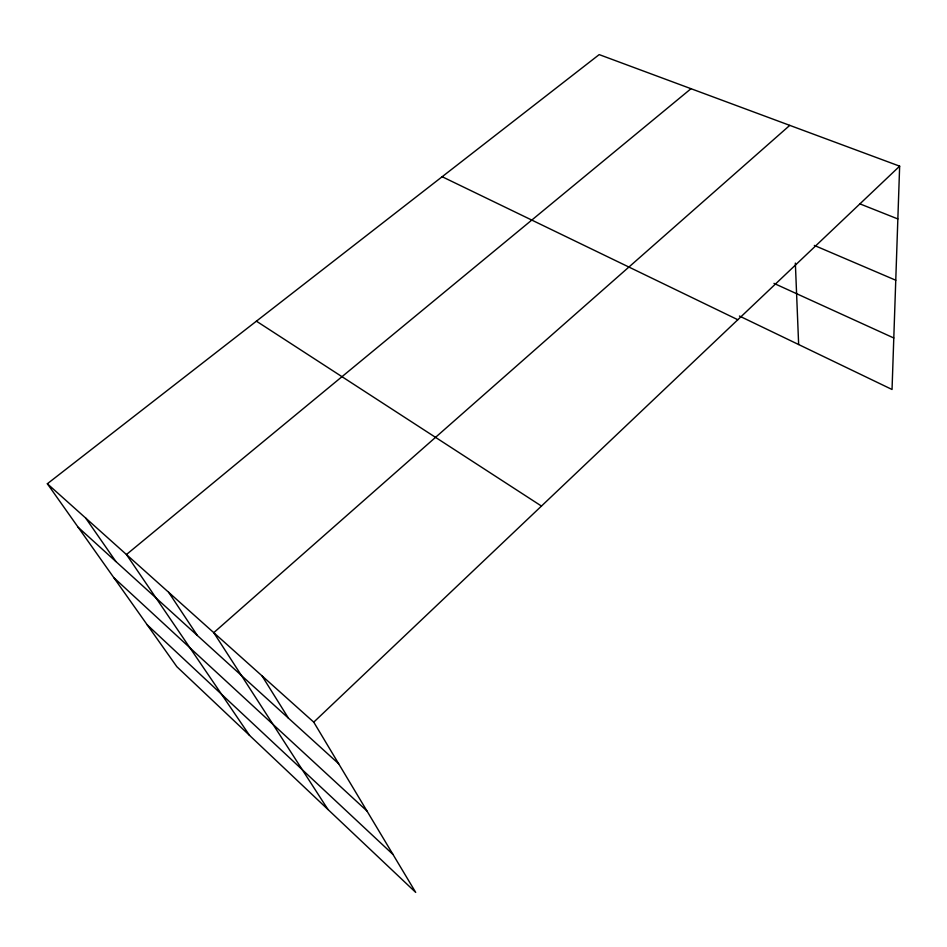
<?xml version="1.0" encoding="UTF-8"?>
<svg xmlns="http://www.w3.org/2000/svg" width="947" height="947" viewBox="0 0 947 947"><rect width="100%" height="100%" fill="white"/><g stroke="black" fill="none" stroke-linecap="round" stroke-linejoin="round"><path stroke-width="1.42" d="M47.35 483.751L313.753 722.147L415.709 892.394L176.852 666.712L47.35 483.751L599.191 54.606L899.65 166.163L892.038 389.489L739.429 316.038M313.753 722.147L899.65 166.163M789.774 125.371L213.762 632.667L327.993 809.519M691.014 88.698L126.448 554.528L249.523 735.369M859.781 203.818L897.851 218.946M814.337 245.427L895.767 280.229M773.971 283.378L893.802 337.996M442.154 176.722L737.82 319.731M256.412 321.175L541.459 506.065M78.163 527.29L338.659 763.744M113.782 577.611L366.939 810.963M147.199 624.819L392.981 854.454M85.644 518.021L115.877 561.524M168.673 592.325L197.343 635.461M261.999 675.838L288.409 718.122M795.35 263.088L798.652 344.53"/></g></svg>
